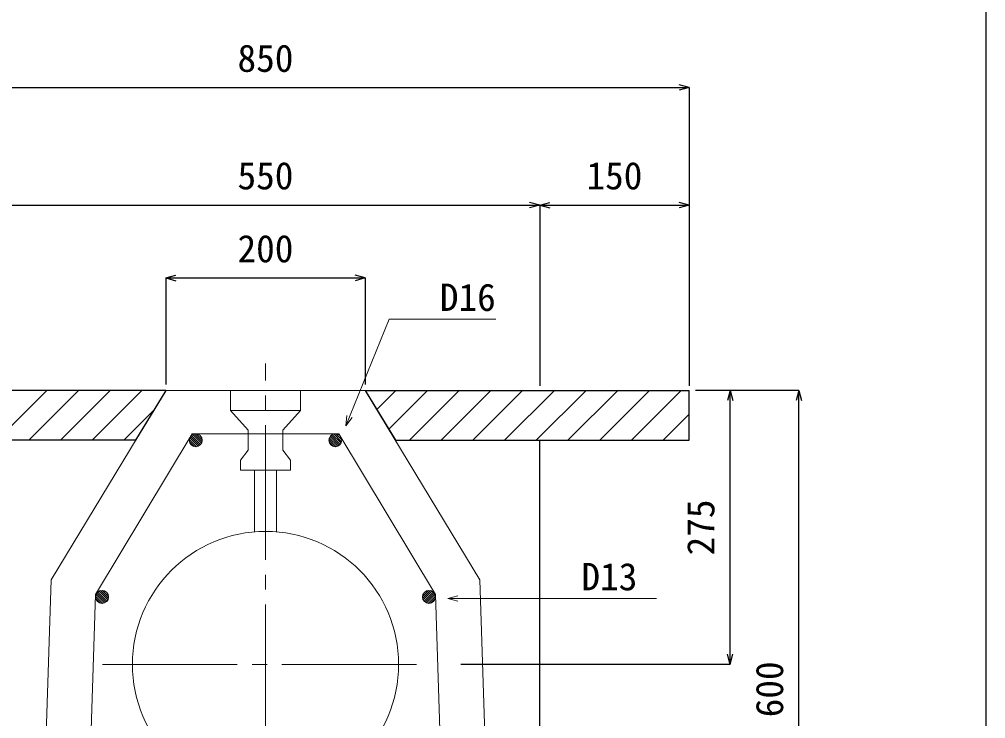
# Model space of a CAD drawing. Units: millimetres, scale not verified. Extents: x -9755 to 16726, y -7413 to 4835.
# Drawn here: x -4825 to -3855, y 160 to 862 of the extents above; entities that cross this region are included whole.
import ezdxf
from ezdxf.enums import TextEntityAlignment as Align

# ---------------------------------------------------------------- set-up
doc = ezdxf.new("R2010")
doc.units = ezdxf.units.MM
doc.header["$LTSCALE"] = 15
doc.linetypes.add('CHAIN2', pattern=[12, 9, -1, 1, -1])
doc.layers.add('0-1_ブロック', color=2, linetype='Continuous', lineweight=18)
doc.layers.add('0-A', color=7, linetype='Continuous', lineweight=18)
for name, color, linetype in [('0-3_鉄筋', 7, 'Continuous'), ('0-6_寸法', 4, 'Continuous'), ('0-F', 5, 'Continuous')]:
    doc.layers.add(name, color=color, linetype=linetype)
doc.styles.add('ＭＳ ゴシック', font='')
doc.styles.get('ＭＳ ゴシック').set_extended_font_data('MS Gothic')

msp = doc.modelspace()

# ---------------------------------------------------------------- linework, layer by layer
at = {"layer": '0-1_ブロック', "color": 7, "linetype": 'CHAIN2'}
for p, q in [((-4577.78, -40.09), (-4577.78, 517.02)), ((-4741.28, 214.91), (-4414.28, 214.91))]:
    msp.add_line(p, q, dxfattribs=at)
at = {"layer": '0-1_ブロック', "color": 3}
msp.add_line((-4477.78, 489.91), (-4677.78, 489.91), dxfattribs=at)
at = {"layer": '0-1_ブロック', "color": 7}
for p, q in [((-4542.78, 469.91), (-4542.78, 489.91)), ((-4612.78, 469.91), (-4595.28, 449.91)), ((-4560.28, 449.91), (-4542.78, 469.91)), ((-4649.28, 446.23), (-4641.45, 438.41)), ((-4647.31, 446.39), (-4641.29, 440.37)), ((-4595.28, 429.91), (-4595.28, 449.91)), ((-4560.28, 429.91), (-4560.28, 449.91)), ((-4509.28, 446.23), (-4501.45, 438.41)), ((-4507.31, 446.39), (-4501.29, 440.37)), ((-4654.24, 440.59), (-4647.09, 433.44)), ((-4654.07, 438.3), (-4649.38, 433.61)), ((-4653.82, 442.29), (-4645.39, 433.86)), ((-4653.08, 443.67), (-4644.01, 434.61)), ((-4652.07, 444.78), (-4642.9, 435.61)), ((-4650.82, 445.65), (-4642.03, 436.87)), ((-4514.24, 440.59), (-4507.09, 433.44)), ((-4514.07, 438.3), (-4509.38, 433.61)), ((-4513.82, 442.29), (-4505.39, 433.86)), ((-4513.08, 443.67), (-4504.01, 434.61)), ((-4512.07, 444.78), (-4502.9, 435.61)), ((-4510.82, 445.65), (-4502.03, 436.87)), ((-4595.28, 429.91), (-4602.78, 419.91)), ((-4560.28, 429.91), (-4552.78, 419.91)), ((-4552.78, 409.91), (-4552.78, 419.91)), ((-4588.78, 347.95), (-4588.78, 409.91)), ((-4566.78, 347.95), (-4566.78, 409.91)), ((-4748.17, 283.27), (-4741.02, 276.13)), ((-4747.75, 284.98), (-4739.32, 276.55)), ((-4747.01, 286.35), (-4737.94, 277.29)), ((-4746, 287.47), (-4736.83, 278.3)), ((-4744.75, 288.34), (-4735.96, 279.55)), ((-4743.21, 288.92), (-4735.38, 281.09)), ((-4741.24, 289.08), (-4735.22, 283.06)), ((-4414.31, 289.08), (-4420.33, 283.06)), ((-4412.35, 288.92), (-4420.17, 281.09)), ((-4410.81, 288.34), (-4419.59, 279.55)), ((-4409.55, 287.47), (-4418.72, 278.3)), ((-4408.55, 286.35), (-4417.61, 277.29)), ((-4407.8, 284.98), (-4416.23, 276.55)), ((-4407.38, 283.27), (-4414.53, 276.13)), ((-4748, 280.99), (-4743.31, 276.29)), ((-4407.55, 280.99), (-4412.24, 276.29))]:
    msp.add_line(p, q, dxfattribs=at)
at = {"layer": '0-1_ブロック'}
for p, q in [((-4651.43, 446.41), (-4748.23, 285.08)), ((-4504.12, 446.41), (-4651.43, 446.41)), ((-4504.12, 446.41), (-4407.32, 285.08)), ((-4756.18, 38.56), (-4748.23, 285.08)), ((-4399.37, 38.61), (-4407.32, 285.08))]:
    msp.add_line(p, q, dxfattribs=at)
at = {"layer": '0-1_ブロック', "color": 3}
for points in [[(-4802.78, -10.09), (-4352.78, -10.09), (-4362.78, 299.91), (-4477.78, 489.91)], [(-4802.78, -10.09), (-4792.78, 299.91), (-4677.78, 489.91)]]:
    msp.add_lwpolyline(points, dxfattribs=at)
at = {"layer": '0-1_ブロック', "color": 7}
for points in [[(-4542.78, 469.91), (-4612.78, 469.91), (-4612.78, 489.91)], [(-4552.78, 409.91), (-4602.78, 409.91), (-4602.78, 419.91)]]:
    msp.add_lwpolyline(points, dxfattribs=at)
at = {"layer": '0-1_ブロック'}
for centre in [(-4647.78, 439.91), (-4507.78, 439.91), (-4741.71, 282.59), (-4413.85, 282.59)]:
    msp.add_circle(centre, 6.5, dxfattribs=at)
at = {"layer": '0-1_ブロック', "color": 3}
msp.add_circle((-4577.78, 214.91), 133.5, dxfattribs=at)
at = {"layer": '0-3_鉄筋'}
for p, q in [((-4677.78, 489.91), (-5002.78, 489.91)), ((-4847.18, 439.91), (-4797.18, 489.91)), ((-4815.36, 439.91), (-4765.36, 489.91)), ((-4783.54, 439.91), (-4733.54, 489.91)), ((-4751.72, 439.91), (-4701.72, 489.91)), ((-4677.78, 489.91), (-4708.04, 439.91)), ((-4477.78, 489.91), (-4152.78, 489.91)), ((-4477.78, 489.91), (-4447.51, 439.91)), ((-4466.23, 470.84), (-4447.16, 489.91)), ((-4454.23, 451.01), (-4415.34, 489.91)), ((-4433.52, 439.91), (-4383.52, 489.91)), ((-4401.7, 439.91), (-4351.7, 489.91)), ((-4369.88, 439.91), (-4319.88, 489.91)), ((-4338.06, 439.91), (-4288.06, 489.91)), ((-4306.24, 439.91), (-4256.24, 489.91)), ((-4274.42, 439.91), (-4224.42, 489.91)), ((-4242.6, 439.91), (-4192.6, 489.91)), ((-4210.78, 439.91), (-4160.78, 489.91)), ((-4152.78, 439.91), (-4152.78, 489.91)), ((-4719.9, 439.91), (-4689.85, 469.95)), ((-4178.96, 439.91), (-4152.78, 466.09)), ((-4708.04, 439.91), (-5002.78, 439.91)), ((-4447.51, 439.91), (-4152.78, 439.91)), ((-4302.78, -10.09), (-4302.78, 439.91))]:
    msp.add_line(p, q, dxfattribs=at)
at = {"layer": '0-6_寸法'}
for p, q in [((-4152.78, 793.95), (-4162.92, 796.67)), ((-5002.78, 793.95), (-4152.78, 793.95)), ((-4152.78, 793.95), (-4162.92, 791.23)), ((-4152.78, 793.95), (-4152.78, 676.01)), ((-4302.78, 676.01), (-4312.92, 678.72)), ((-4302.78, 676.01), (-4292.63, 678.72)), ((-4152.78, 676.01), (-4162.92, 678.72)), ((-4852.78, 676.01), (-4302.78, 676.01)), ((-4302.78, 676.01), (-4312.92, 673.29)), ((-4302.78, 676.01), (-4302.78, 494.53)), ((-4302.78, 676.01), (-4152.78, 676.01)), ((-4302.78, 676.01), (-4292.63, 673.29)), ((-4152.78, 676.01), (-4162.92, 673.29)), ((-4152.78, 676.01), (-4152.78, 494.53)), ((-4677.78, 602.8), (-4667.63, 605.52)), ((-4677.78, 602.8), (-4477.78, 602.8)), ((-4677.78, 602.8), (-4667.63, 600.08)), ((-4677.78, 602.8), (-4677.78, 495.7)), ((-4477.78, 602.8), (-4487.92, 605.52)), ((-4477.78, 602.8), (-4487.92, 600.08)), ((-4477.78, 602.8), (-4477.78, 495.7)), ((-4042.87, 489.91), (-4146.61, 489.91)), ((-4111.81, 489.91), (-4114.53, 479.76)), ((-4111.81, 214.91), (-4111.81, 489.91)), ((-4111.81, 489.91), (-4109.09, 479.76)), ((-4042.87, 489.91), (-4045.59, 479.76)), ((-4042.87, 39.91), (-4042.87, 489.91)), ((-4042.87, -110.09), (-4042.87, 489.91)), ((-4042.87, 489.91), (-4040.15, 479.76)), ((-4111.81, 214.91), (-4114.53, 225.05)), ((-4111.81, 214.91), (-4109.09, 225.05)), ((-4111.81, 214.91), (-4381.88, 214.91))]:
    msp.add_line(p, q, dxfattribs=at)
at = {"layer": '0-A'}
for p, q in [((-4497.37, 454.32), (-4453.84, 561.47)), ((-4453.84, 561.47), (-4346.7, 561.47)), ((-4497.37, 454.32), (-4496.07, 464.74)), ((-4497.37, 454.32), (-4491.04, 462.7)), ((-4394.93, 280.97), (-4384.79, 283.68)), ((-4394.93, 280.97), (-4185.73, 280.97)), ((-4394.93, 280.97), (-4384.79, 278.25))]:
    msp.add_line(p, q, dxfattribs=at)
at = {"layer": '0-F'}
msp.add_lwpolyline([(-9755.46, -2027.5), (-9755.46, 2027.5), (-3855.46, 2027.5), (-3855.46, -2027.5)], close=True, dxfattribs=at)

# ---------------------------------------------------------------- texts
at = {"layer": '0-6_寸法', "style": 'ＭＳ ゴシック'}
for s, p in [('850', (-4605.9, 801.45)), ('550', (-4605.9, 683.51)), ('150', (-4255.9, 683.51)), ('200', (-4605.9, 610.3))]:
    msp.add_text(s, height=27.49, dxfattribs=at).set_placement(p, align=Align.BOTTOM_LEFT)
for s, p in [('275', (-4119.31, 324.28)), ('600', (-4050.37, 161.78))]:
    msp.add_text(s, height=27.49, rotation=90, dxfattribs=at).set_placement(p, align=Align.BOTTOM_LEFT)
at = {"layer": '0-A', "color": 4, "style": 'ＭＳ ゴシック'}
for s, p in [('D16', (-4402.95, 561.47)), ('D13', (-4260.96, 281))]:
    msp.add_text(s, height=27.49, dxfattribs=at).set_placement(p, align=Align.BOTTOM_LEFT)

doc.saveas('drawing.dxf')
